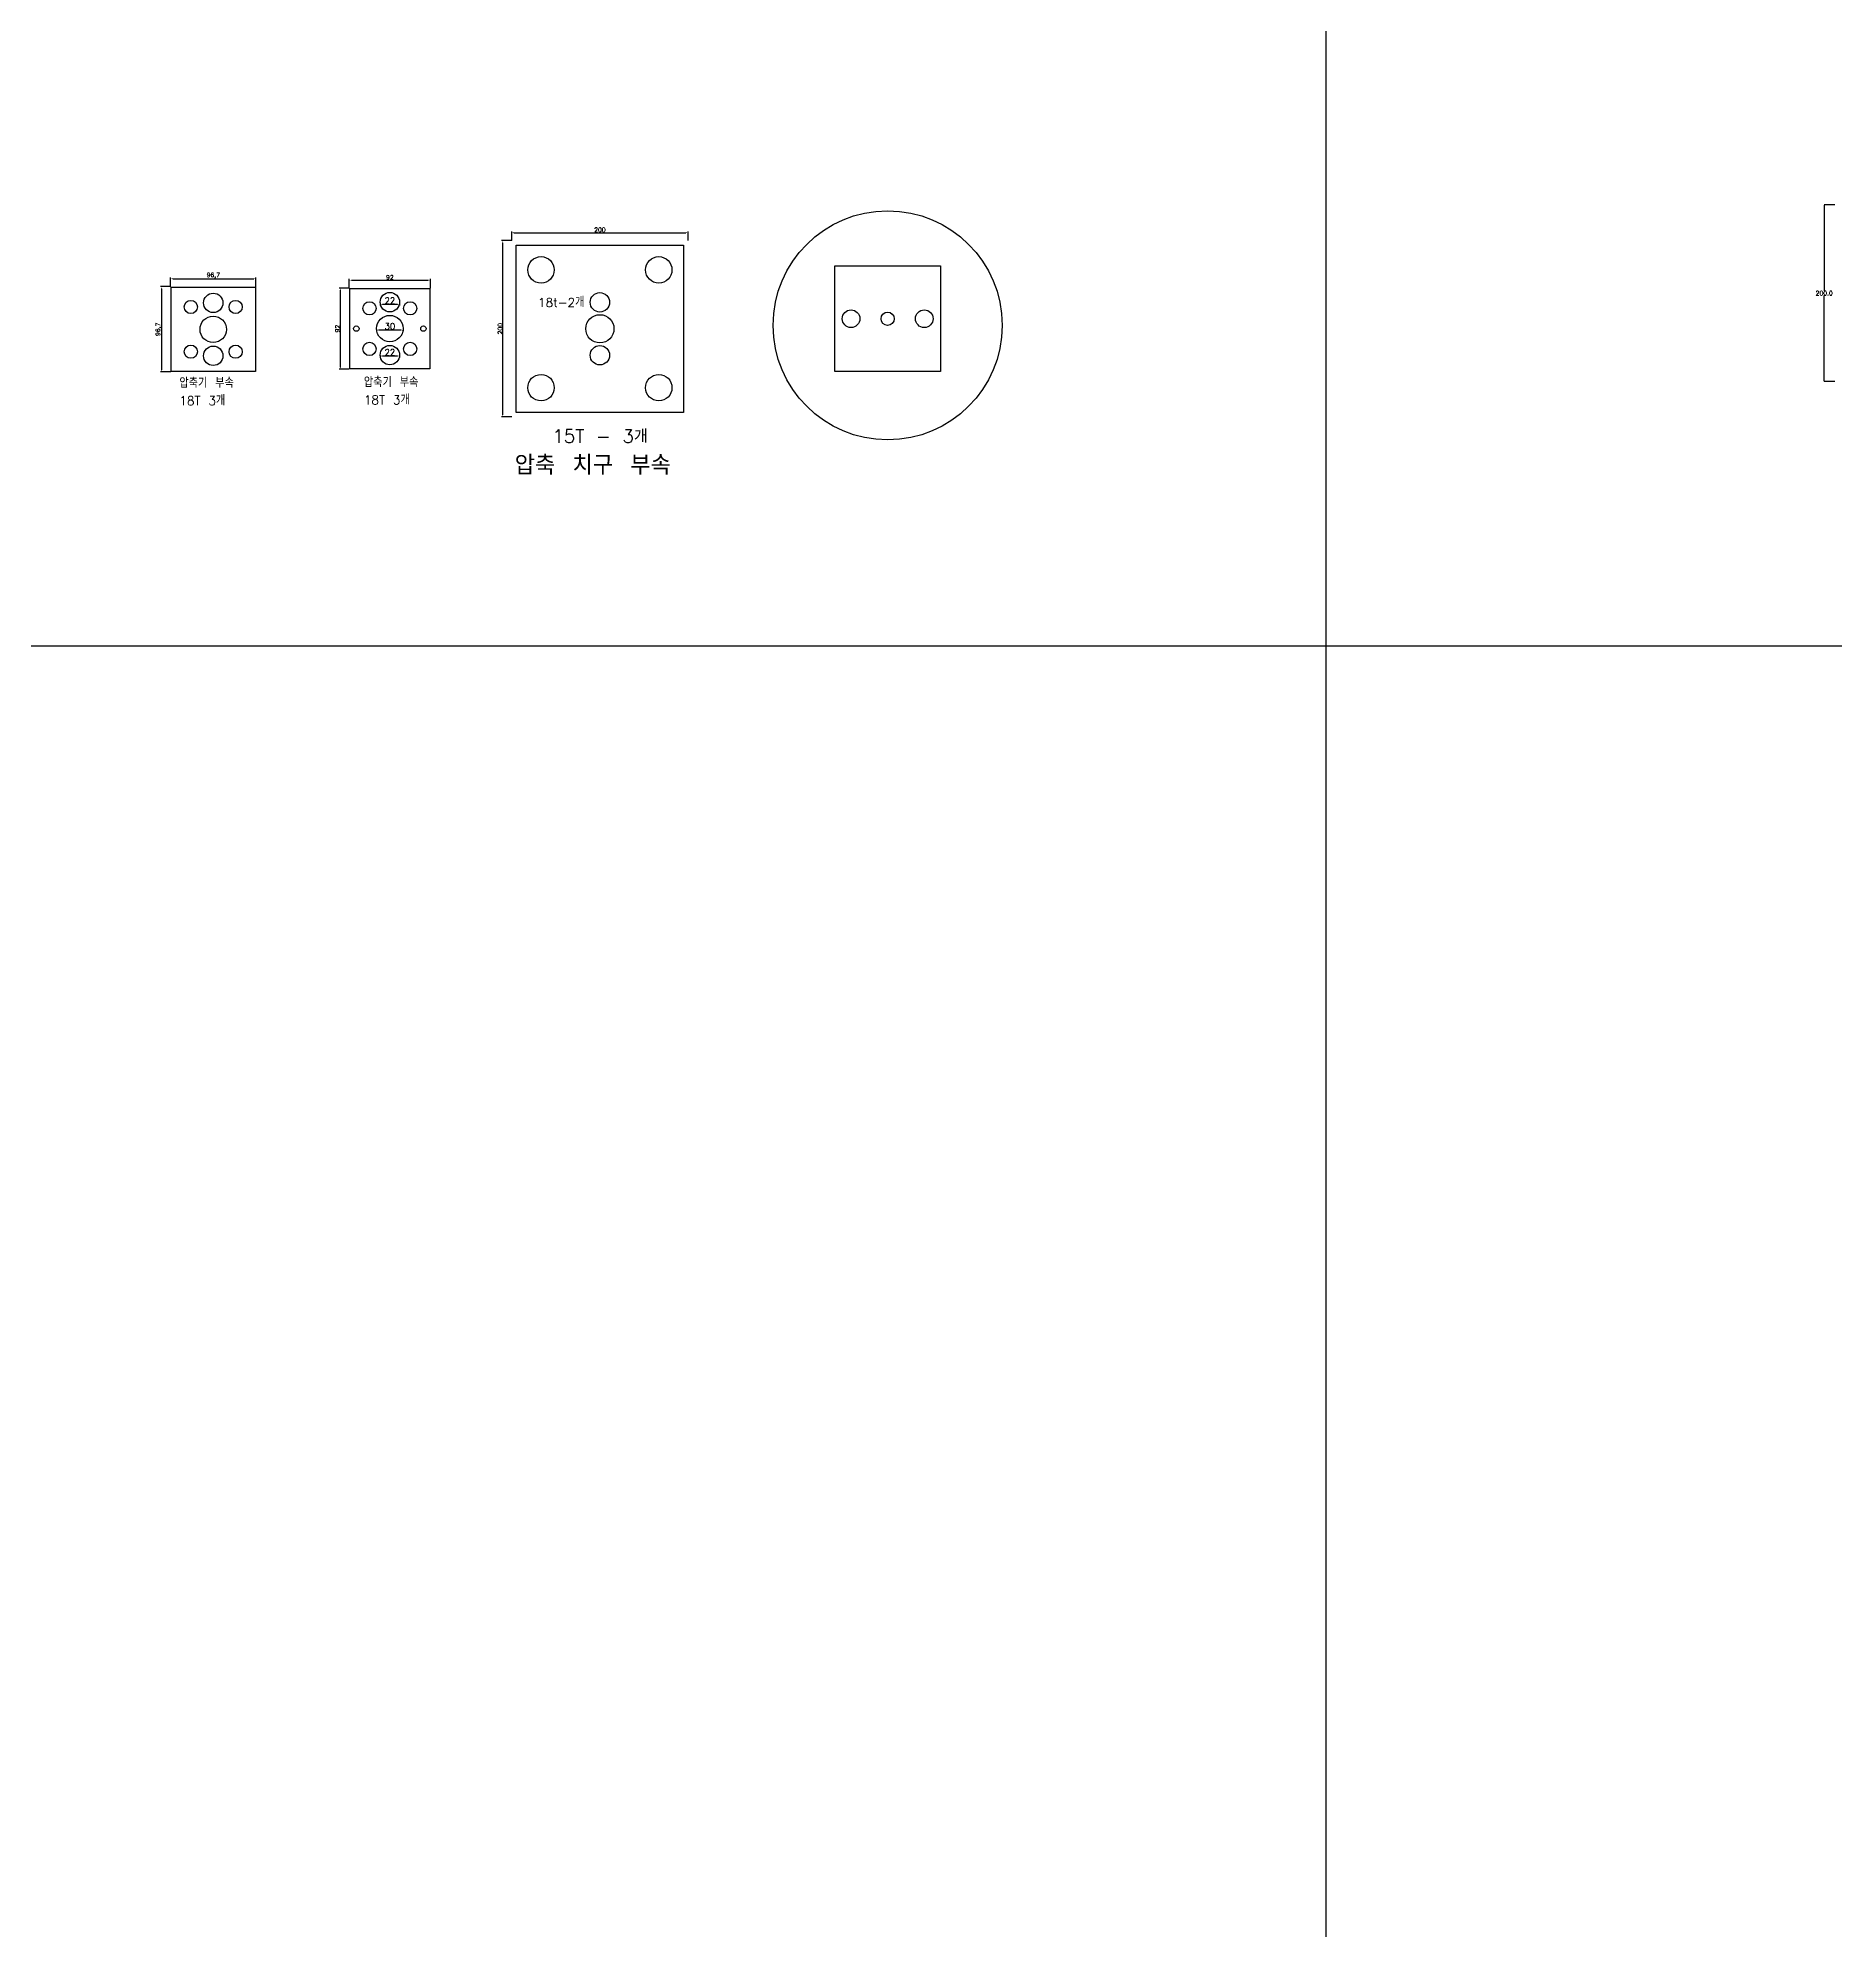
# Model space of a CAD drawing. Header units: millimetres. Extents: x -25 to 19775, y 172 to 9172.
# Drawn here: x 11715 to 13753, y 2317 to 4461 of the extents above; entities that cross this region are included whole.
import ezdxf

# ---------------------------------------------------------------- set-up
doc = ezdxf.new("R2010")
doc.units = ezdxf.units.MM
for name, color, linetype in [('TEXT', 7, 'Continuous'), ('볼트 구멍', 7, 'Continuous'), ('치구', 7, 'Continuous'), ('치수', 7, 'Continuous')]:
    doc.layers.add(name, color=color, linetype=linetype)
doc.styles.get("Standard").update_dxf_attribs({"font": 'txt.shx', "bigfont": 'whgtxt.shx'})
doc.dimstyles.new('ISO-25', dxfattribs={"dimtxt": 2.5, "dimasz": 2.5, "dimexe": 1.25, "dimexo": 0.625, "dimtad": 1, "dimtxsty": 'Standard', "dimcen": 2.5, "dimadec": 0, "dimazin": 0, "dimtfac": 1, "dimtmove": 0, "dimatfit": 3, "dimfxl": 0, "dimarcsym": 0})
doc.dimstyles.get("Standard").update_dxf_attribs({"dimtxt": 7, "dimasz": 0.18, "dimexe": 0.18, "dimexo": 0.0625, "dimgap": 0.09, "dimtad": 0, "dimtih": 1, "dimtoh": 1, "dimdec": 1, "dimzin": 0, "dimdsep": 46, "dimtxsty": 'Standard', "dimcen": 0.09, "dimadec": 0, "dimazin": 0, "dimtfac": 1, "dimtdec": 1, "dimtofl": 0, "dimtmove": 0, "dimatfit": 3, "dimfxl": 0, "dimtolj": 1, "dimtzin": 0, "dimarcsym": 0})

# ---------------------------------------------------------------- blocks, each defined once
blk = doc.blocks.new('*D735')
at = {"layer": 'Defpoints', "color": 0}
for p in [(12099.2, 4131.6), (12099.2, 4130), (12129.2, 4131.6)]:
    blk.add_point(p, dxfattribs=at)
at = {"layer": '볼트 구멍', "color": 0, "lineweight": -2}
for p, q in [((12099.2, 4131), (12099.2, 4128.8)), ((12126.7, 4130), (12101.7, 4130)), ((12129.2, 4131), (12129.2, 4128.8))]:
    blk.add_line(p, q, dxfattribs=at)
at = {"layer": '볼트 구멍', "color": 0}
for points in [[(12101.7, 4130.5), (12101.7, 4129.6), (12099.2, 4130)], [(12126.7, 4130.5), (12126.7, 4129.6), (12129.2, 4130)]]:
    blk.add_solid(points, dxfattribs=at)
at = {"layer": '볼트 구멍', "color": 0, "insert": (12114.2, 4134.2), "char_height": 7, "attachment_point": 5}
blk.add_mtext('30', dxfattribs=at)
blk = doc.blocks.new('*D736')
at = {"layer": 'Defpoints', "color": 0}
for p in [(12103.2, 4101.6), (12103.2, 4100.6), (12125.2, 4101.6)]:
    blk.add_point(p, dxfattribs=at)
at = {"layer": '볼트 구멍', "color": 0, "lineweight": -2}
for p, q in [((12103.2, 4101), (12103.2, 4099.4)), ((12122.7, 4100.6), (12105.7, 4100.6)), ((12125.2, 4101), (12125.2, 4099.4))]:
    blk.add_line(p, q, dxfattribs=at)
at = {"layer": '볼트 구멍', "color": 0}
for points in [[(12105.7, 4101.1), (12105.7, 4100.2), (12103.2, 4100.6)], [(12122.7, 4101.1), (12122.7, 4100.2), (12125.2, 4100.6)]]:
    blk.add_solid(points, dxfattribs=at)
at = {"layer": '볼트 구멍', "color": 0, "insert": (12114.2, 4104.8), "char_height": 7, "attachment_point": 5}
blk.add_mtext('22', dxfattribs=at)
blk = doc.blocks.new('*D737')
at = {"layer": 'Defpoints', "color": 0}
for p in [(12103.2, 4161.6), (12125.2, 4161.6), (12125.2, 4159.2)]:
    blk.add_point(p, dxfattribs=at)
at = {"layer": '볼트 구멍', "color": 0, "lineweight": -2}
for p, q in [((12103.2, 4161), (12103.2, 4158)), ((12125.2, 4161), (12125.2, 4158)), ((12105.7, 4159.2), (12122.7, 4159.2))]:
    blk.add_line(p, q, dxfattribs=at)
at = {"layer": '볼트 구멍', "color": 0}
for points in [[(12105.7, 4159.6), (12105.7, 4158.8), (12103.2, 4159.2)], [(12122.7, 4159.6), (12122.7, 4158.8), (12125.2, 4159.2)]]:
    blk.add_solid(points, dxfattribs=at)
at = {"layer": '볼트 구멍', "color": 0, "insert": (12114.2, 4163.4), "char_height": 7, "attachment_point": 5}
blk.add_mtext('22', dxfattribs=at)
blk = doc.blocks.new('*D347')
at = {"layer": 'Defpoints', "color": 0}
for p in [(12242.2, 4231.5), (12253, 4231.5), (12253, 4031.5)]:
    blk.add_point(p, dxfattribs=at)
at = {"layer": '치수', "color": 0, "lineweight": -2}
for p, q in [((12252.4, 4231.5), (12240.9, 4231.5)), ((12242.2, 4034), (12242.2, 4229)), ((12252.4, 4031.5), (12240.9, 4031.5))]:
    blk.add_line(p, q, dxfattribs=at)
at = {"layer": '치수', "color": 0}
for points in [[(12241.8, 4229), (12242.6, 4229), (12242.2, 4231.5)], [(12241.8, 4034), (12242.6, 4034), (12242.2, 4031.5)]]:
    blk.add_solid(points, dxfattribs=at)
at = {"layer": '치수', "color": 0, "insert": (12239.1, 4131.5), "char_height": 5, "attachment_point": 5, "rotation": 90}
blk.add_mtext('200', dxfattribs=at)
blk = doc.blocks.new('*D348')
at = {"layer": 'Defpoints', "color": 0}
for p in [(12252.3, 4230.8), (12452.3, 4240.4), (12452.3, 4230.8)]:
    blk.add_point(p, dxfattribs=at)
at = {"layer": '치수', "color": 0, "lineweight": -2}
for p, q in [((12252.3, 4231.4), (12252.3, 4241.7)), ((12254.8, 4240.4), (12449.8, 4240.4)), ((12452.3, 4231.4), (12452.3, 4241.7))]:
    blk.add_line(p, q, dxfattribs=at)
at = {"layer": '치수', "color": 0}
for points in [[(12254.8, 4240.8), (12254.8, 4240), (12252.3, 4240.4)], [(12449.8, 4240.8), (12449.8, 4240), (12452.3, 4240.4)]]:
    blk.add_solid(points, dxfattribs=at)
at = {"layer": '치수', "color": 0, "insert": (12352.3, 4243.6), "char_height": 5, "attachment_point": 5}
blk.add_mtext('200', dxfattribs=at)
blk = doc.blocks.new('*D349')
at = {"layer": 'Defpoints', "color": 0}
for p in [(12160.2, 4186.6), (12068.2, 4176.9), (12160.2, 4176.9)]:
    blk.add_point(p, dxfattribs=at)
at = {"layer": '치수', "color": 0, "lineweight": -2}
for p, q in [((12068.2, 4177.6), (12068.2, 4187.9)), ((12070.7, 4186.6), (12157.7, 4186.6)), ((12160.2, 4177.6), (12160.2, 4187.9))]:
    blk.add_line(p, q, dxfattribs=at)
at = {"layer": '치수', "color": 0}
for points in [[(12070.7, 4187), (12070.7, 4186.2), (12068.2, 4186.6)], [(12157.7, 4187), (12157.7, 4186.2), (12160.2, 4186.6)]]:
    blk.add_solid(points, dxfattribs=at)
at = {"layer": '치수', "color": 0, "insert": (12114.2, 4189.7), "char_height": 5, "attachment_point": 5}
blk.add_mtext('92', dxfattribs=at)
blk = doc.blocks.new('*D350')
at = {"layer": 'Defpoints', "color": 0}
for p in [(12058.1, 4177.6), (12068.9, 4177.6), (12068.9, 4085.6)]:
    blk.add_point(p, dxfattribs=at)
at = {"layer": '치수', "color": 0, "lineweight": -2}
for p, q in [((12068.2, 4177.6), (12056.8, 4177.6)), ((12058.1, 4088.1), (12058.1, 4175.1)), ((12068.2, 4085.6), (12056.8, 4085.6))]:
    blk.add_line(p, q, dxfattribs=at)
at = {"layer": '치수', "color": 0}
for points in [[(12057.7, 4175.1), (12058.5, 4175.1), (12058.1, 4177.6)], [(12057.7, 4088.1), (12058.5, 4088.1), (12058.1, 4085.6)]]:
    blk.add_solid(points, dxfattribs=at)
at = {"layer": '치수', "color": 0, "insert": (12054.9, 4131.6), "char_height": 5, "attachment_point": 5, "rotation": 90}
blk.add_mtext('92', dxfattribs=at)
blk = doc.blocks.new('*D351')
at = {"layer": 'Defpoints', "color": 0}
for p in [(11962.3, 4188.1), (11865.6, 4178.5), (11962.3, 4178.5)]:
    blk.add_point(p, dxfattribs=at)
at = {"layer": '치수', "color": 0, "lineweight": -2}
for p, q in [((11865.6, 4179.1), (11865.6, 4189.4)), ((11868.1, 4188.1), (11959.8, 4188.1)), ((11962.3, 4179.1), (11962.3, 4189.4))]:
    blk.add_line(p, q, dxfattribs=at)
at = {"layer": '치수', "color": 0}
for points in [[(11868.1, 4188.6), (11868.1, 4187.7), (11865.6, 4188.1)], [(11959.8, 4188.6), (11959.8, 4187.7), (11962.3, 4188.1)]]:
    blk.add_solid(points, dxfattribs=at)
at = {"layer": '치수', "color": 0, "insert": (11914, 4191.7), "char_height": 5, "attachment_point": 5}
blk.add_mtext('96,7', dxfattribs=at)
blk = doc.blocks.new('*D352')
at = {"layer": 'Defpoints', "color": 0}
for p in [(11855.5, 4179.2), (11866.3, 4179.2), (11866.3, 4082.5)]:
    blk.add_point(p, dxfattribs=at)
at = {"layer": '치수', "color": 0, "lineweight": -2}
for p, q in [((11865.7, 4179.2), (11854.3, 4179.2)), ((11855.5, 4085), (11855.5, 4176.7)), ((11865.7, 4082.5), (11854.3, 4082.5))]:
    blk.add_line(p, q, dxfattribs=at)
at = {"layer": '치수', "color": 0}
for points in [[(11855.1, 4176.7), (11855.9, 4176.7), (11855.5, 4179.2)], [(11855.1, 4085), (11855.9, 4085), (11855.5, 4082.5)]]:
    blk.add_solid(points, dxfattribs=at)
at = {"layer": '치수', "color": 0, "insert": (11852, 4130.8), "char_height": 5, "attachment_point": 5, "rotation": 90}
blk.add_mtext('96,7', dxfattribs=at)
blk = doc.blocks.new('*D398')
at = {"layer": 'Defpoints', "color": 0}
for p in [(13752.4, 4271.8), (13740.3, 4071.8), (13752.4, 4071.8)]:
    blk.add_point(p, dxfattribs=at)
at = {"layer": '치수', "color": 0, "lineweight": -2}
for p, q in [((13752.4, 4271.8), (13740.2, 4271.8)), ((13740.3, 4271.6), (13740.3, 4174.4)), ((13740.3, 4072), (13740.3, 4169.2)), ((13752.4, 4071.8), (13740.2, 4071.8))]:
    blk.add_line(p, q, dxfattribs=at)
at = {"layer": '치수', "color": 0}
for points in [[(13740.3, 4271.6), (13740.4, 4271.6), (13740.3, 4271.8)], [(13740.3, 4072), (13740.4, 4072), (13740.3, 4071.8)]]:
    blk.add_solid(points, dxfattribs=at)
at = {"layer": '치수', "color": 0, "insert": (13740.3, 4171.8), "char_height": 5, "attachment_point": 5}
blk.add_mtext('\\A1;200.0', dxfattribs=at)

msp = doc.modelspace()

# ---------------------------------------------------------------- linework, layer by layer
at = {"layer": 'TEXT', "color": 6}
for p, q in [((13175.462, 9171.825), (13175.462, 171.825)), ((19775.462, 3771.825), (-24.538, 3771.825))]:
    msp.add_line(p, q, dxfattribs=at)
at = {"layer": '볼트 구멍', "color": 3}
for centre, radius in [((11913.968, 4160.827), 11), ((12114.16, 4161.641), 11), ((12352.281, 4161.455), 11), ((11913.968, 4130.827), 15), ((12114.16, 4131.641), 15), ((12352.281, 4131.455), 16), ((12637.027, 4142.867), 10), ((12678.527, 4142.867), 7.5), ((12720.027, 4142.867), 10), ((11913.968, 4100.827), 11), ((12114.16, 4101.641), 11), ((12352.281, 4101.455), 11)]:
    msp.add_circle(centre, radius, dxfattribs=at)
at = {"layer": '치구'}
for points in [[(12257.531, 4226.205), (12447.031, 4226.205), (12447.031, 4036.705), (12257.531, 4036.705)], [(12618.527, 4082.867), (12618.527, 4202.867), (12738.527, 4202.867), (12738.527, 4082.867)], [(11866.118, 4178.677), (11961.818, 4178.677), (11961.818, 4082.977), (11866.118, 4082.977)], [(12068.66, 4177.141), (12159.66, 4177.141), (12159.66, 4086.141), (12068.66, 4086.141)]]:
    msp.add_lwpolyline(points, close=True, dxfattribs=at)
at = {"layer": '치구', "color": 4}
msp.add_circle((12678.527, 4135.367), 129.812, dxfattribs=at)
at = {"layer": '치구', "color": 0}
for centre in [(12285.531, 4198.205), (12419.031, 4198.205), (12285.531, 4064.705), (12419.031, 4064.705)]:
    msp.add_circle(centre, 15, dxfattribs=at)
at = {"layer": '치구'}
for centre in [(11888.618, 4156.177), (11939.318, 4156.177), (12091.16, 4154.641), (12137.16, 4154.641), (11888.618, 4105.477), (11939.318, 4105.477), (12091.16, 4108.641), (12137.16, 4108.641)]:
    msp.add_circle(centre, 7.5, dxfattribs=at)
at = {"layer": '치구', "color": 2}
for centre in [(12076.16, 4131.641), (12152.16, 4131.641)]:
    msp.add_circle(centre, 3.05, dxfattribs=at)

# ---------------------------------------------------------------- texts
at = {"layer": 'TEXT', "color": 1}
for s, height, p in [('18t-2개', 10, (12282.159, 4156.295)), ('15T - 3개', 15, (12298.547, 4002.224)), ('압축 치구 부속', 21.7918, (12255.665, 3966.106))]:
    msp.add_text(s, height=height, dxfattribs=at).set_placement(p)
at = {"layer": 'TEXT'}
for s, p in [('압축기 부속', (11875.551, 4064.732)), ('압축기 부속', (12084.703, 4065.547)), ('18T 3개', (11875.551, 4044.974)), ('18T 3개', (12084.703, 4045.789))]:
    msp.add_text(s, height=10, dxfattribs=at).set_placement(p)

# ---------------------------------------------------------------- dimensions: what is measured, and where the dimension line sits
at = {"layer": '볼트 구멍', "color": 1}
for base, p1, p2, picture, middle in [((12125.16, 4159.226), (12103.16, 4161.641), (12125.16, 4161.641), '*D737', (12114.16, 4163.351)), ((12099.16, 4130.042), (12129.16, 4131.641), (12099.16, 4131.641), '*D735', (12114.16, 4134.167)), ((12103.16, 4100.644), (12125.16, 4101.641), (12103.16, 4101.641), '*D736', (12114.16, 4104.769))]:
    dim = msp.add_linear_dim(base=base, p1=p1, p2=p2, dimstyle='ISO-25', override={"dimtxt": 7}, dxfattribs=at)
    dim.commit()
    dim.dimension.update_dxf_attribs({"geometry": picture, "text_midpoint": middle})
at = {"layer": '치수', "color": 4}
for base, p1, p2, dimstyle, picture, middle in [((13740.344, 4071.825), (13752.413, 4271.825), (13752.413, 4071.825), 'Standard', '*D398', (13740.344, 4171.825)), ((12242.194, 4231.455), (12252.981, 4031.455), (12252.981, 4231.455), 'ISO-25', '*D347', (12239.069, 4131.455)), ((11855.531, 4179.177), (11866.318, 4082.477), (11866.318, 4179.177), 'ISO-25', '*D352', (11851.989, 4130.827)), ((12058.073, 4177.641), (12068.86, 4085.641), (12068.86, 4177.641), 'ISO-25', '*D350', (12054.948, 4131.641))]:
    dim = msp.add_linear_dim(base=base, p1=p1, p2=p2, angle=90, dimstyle=dimstyle, override={"dimtxt": 5}, dxfattribs=at)
    dim.commit()
    dim.dimension.update_dxf_attribs({"geometry": picture, "text_midpoint": middle})
for base, p1, p2, picture, middle in [((12452.281, 4240.428), (12252.281, 4230.755), (12452.281, 4230.755), '*D348', (12352.281, 4243.553)), ((11962.318, 4188.149), (11865.618, 4178.477), (11962.318, 4178.477), '*D351', (11913.968, 4191.691)), ((12160.16, 4186.614), (12068.16, 4176.941), (12160.16, 4176.941), '*D349', (12114.16, 4189.739))]:
    dim = msp.add_linear_dim(base=base, p1=p1, p2=p2, dimstyle='ISO-25', override={"dimtxt": 5}, dxfattribs=at)
    dim.commit()
    dim.dimension.update_dxf_attribs({"geometry": picture, "text_midpoint": middle})

doc.saveas('drawing.dxf')
